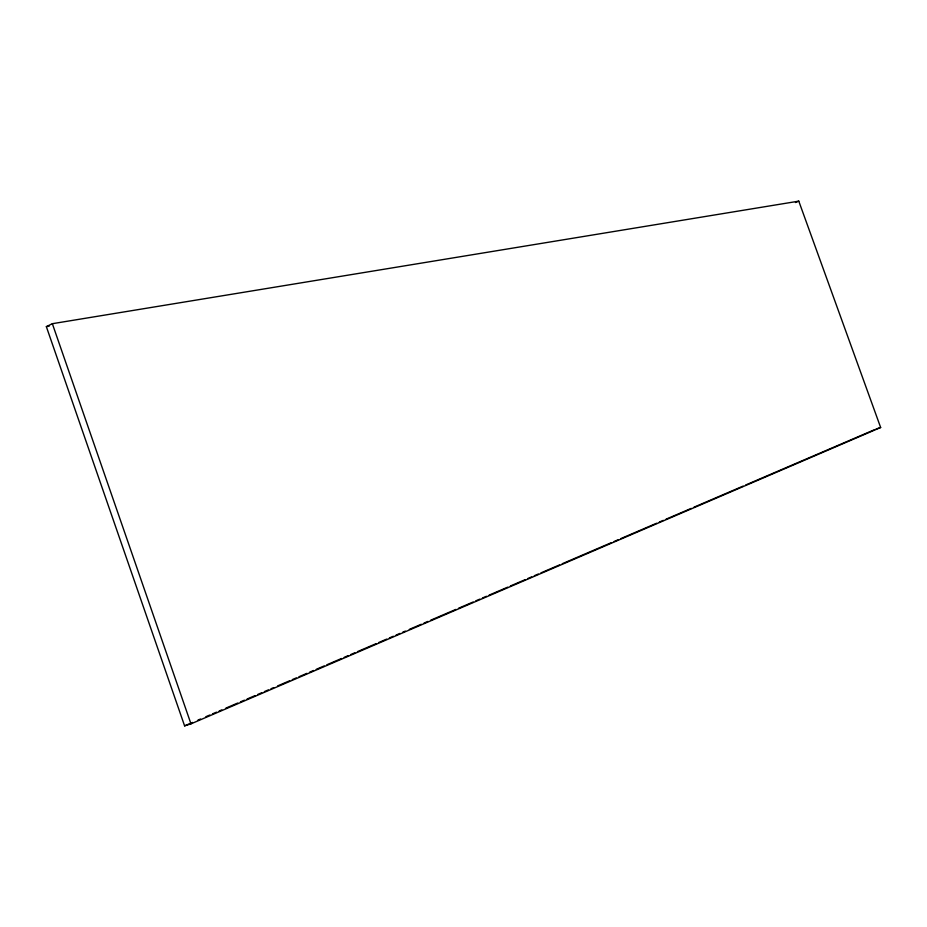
<?xml version="1.0" encoding="UTF-8"?>
<svg xmlns="http://www.w3.org/2000/svg" width="927" height="927" viewBox="0 0 927 927"><rect width="100%" height="100%" fill="white"/><g stroke="black" fill="none" stroke-linecap="round" stroke-linejoin="round"><path stroke-width="1.39" d="M46.35 326.64L52.352 323.697L798.784 201.147L880.65 427.498L190.974 723.86L184.589 725.853L46.35 326.64L49.201 326.165M184.589 725.853L192.561 722.434M197.88 720.152L200.545 719.004M205.864 716.722L209.85 715.007M212.515 713.871L216.501 712.156M219.154 711.021L221.82 709.873M225.806 708.158L237.775 703.025M240.441 701.878L244.427 700.175M247.08 699.028L255.064 695.598M257.718 694.462L261.715 692.747M264.369 691.612L268.366 689.897M271.02 688.749L273.685 687.614M277.671 685.899L289.641 680.766M292.295 679.618L296.292 677.904M298.946 676.768L306.93 673.338M309.583 672.202L313.569 670.488M316.234 669.34L324.218 665.922M326.872 664.775L341.495 658.494M344.16 657.359L348.146 655.644M350.812 654.508L354.798 652.793M357.463 651.646L376.072 643.662M378.737 642.515L386.71 639.097M389.375 637.95L393.361 636.235M396.026 635.099L400.012 633.384M402.666 632.237L405.331 631.102M409.317 629.387L421.287 624.253M423.952 623.106L427.938 621.403M430.591 620.256L455.864 609.41M458.517 608.263L473.152 601.994M475.806 600.847L479.804 599.132M482.457 597.996L486.443 596.281M489.108 595.134L507.729 587.15M510.383 586.003L525.006 579.723M527.672 578.587L531.658 576.872M534.323 575.737L538.309 574.022M540.974 572.874L559.584 564.891M562.249 563.743L611.449 542.619M614.103 541.484L618.1 539.769M620.754 538.633L656.664 523.222M659.317 522.075L663.315 520.36M665.968 519.224L691.241 508.378M693.894 507.231L743.095 486.119M745.76 484.972L874.752 429.607M795.447 202.526L798.784 201.147M876.073 429.027L880.65 427.498M52.352 323.697L190.974 723.86"/></g></svg>
